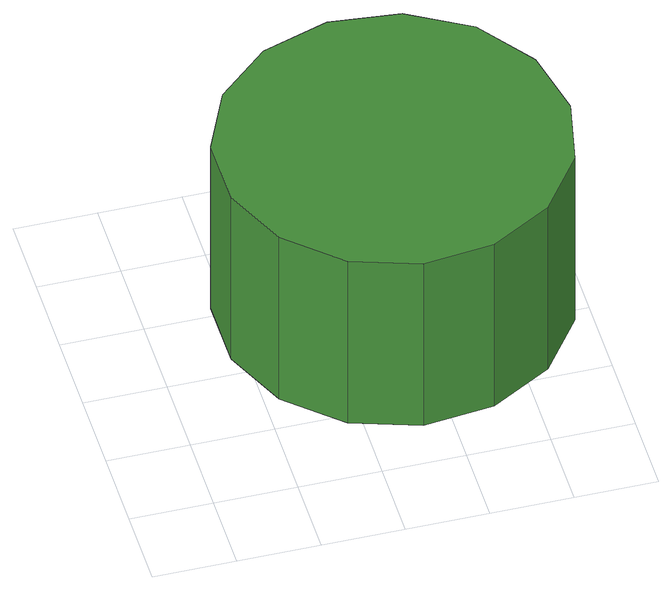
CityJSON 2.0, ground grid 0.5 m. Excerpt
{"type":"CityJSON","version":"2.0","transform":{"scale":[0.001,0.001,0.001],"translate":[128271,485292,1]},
"CityObjects":{
"tree1":{"type":"SolitaryVegetationObject","attributes":{"function":"something"},"geometry":[{"type":"MultiSurface","lod":"1","boundaries":[[[0,1,2,3,4,5,6,7,8,9,10,11,12,13,14]],[[15,16,17,18,19,20,21,22,23,24,25,26,27,28,29]],[[0,29,28,1]],[[1,28,27,2]],[[2,27,26,3]],[[3,26,25,4]],[[4,25,24,5]],[[5,24,23,6]],[[6,23,22,7]],[[7,22,21,8]],[[8,21,20,9]],[[9,20,19,10]],[[10,19,18,11]],[[11,18,17,12]],[[12,17,16,13]],[[13,16,15,14]],[[14,15,29,0]]]}]}
},
"vertices":[
[2483,1348,2094],[2393,1774,2094],[2137,2127,2094],[1760,2344,2094],[1326,2390,2094],[912,2255,2094],[589,1964,2094],[411,1566,2094],[411,1130,2094],[589,733,2094],[912,441,2094],[1326,306,2094],[1760,352,2094],[2137,570,2094],[2393,922,2094],[2393,922,824],[2137,570,824],[1760,352,824],[1326,306,824],[912,441,824],[589,733,824],[411,1130,824],[411,1566,824],[589,1964,824],[912,2255,824],[1326,2390,824],[1760,2344,824],[2137,2127,824],[2393,1774,824],[2483,1348,824]
]}
